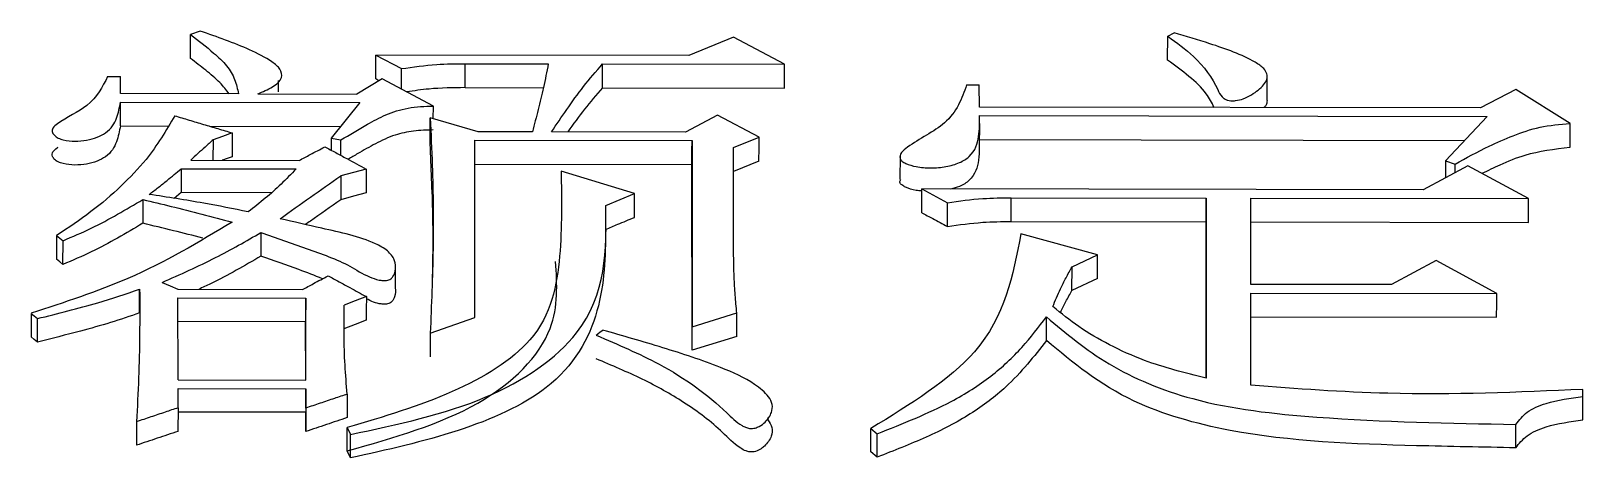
# Model space of a CAD drawing. Header units: millimetres. Extents: x 2104 to 4053, y 855 to 2233.
# Drawn here: x 2517.72 to 2522.97, y 2093.33 to 2094.77 of the extents above; entities that cross this region are included whole.
import ezdxf

# ---------------------------------------------------------------- set-up
doc = ezdxf.new("R2010")
doc.units = ezdxf.units.MM

msp = doc.modelspace()

# ---------------------------------------------------------------- linework, layer by layer
at = {"color": 7, "linetype": 'Continuous', "lineweight": 25}
for p, q in [((2518.2557, 2094.6808), (2518.2559, 2094.762)), ((2518.2883, 2094.7734), (2518.2559, 2094.762)), ((2520.0948, 2094.7529), (2519.9434, 2094.6902)), ((2520.2679, 2094.6609), (2520.0948, 2094.7529)), ((2521.566, 2094.7559), (2521.5876, 2094.7673)), ((2518.8831, 2094.6111), (2518.8833, 2094.6922)), ((2518.8833, 2094.6922), (2518.9699, 2094.6461)), ((2519.9434, 2094.6902), (2518.8833, 2094.6922)), ((2518.5541, 2094.6477), (2518.5542, 2094.6491)), ((2518.9697, 2094.5773), (2518.9699, 2094.6461)), ((2519.186, 2094.5819), (2519.1862, 2094.6629)), ((2519.1862, 2094.6629), (2519.4675, 2094.6624)), ((2519.6511, 2094.581), (2519.6514, 2094.6621)), ((2519.6514, 2094.6621), (2520.2679, 2094.6609)), ((2517.9747, 2094.6193), (2518.018, 2094.6192)), ((2518.018, 2094.5617), (2518.018, 2094.6192)), ((2518.5539, 2094.568), (2518.554, 2094.6063)), ((2518.905, 2094.6118), (2518.8185, 2094.5602)), ((2518.894, 2094.6053), (2518.8831, 2094.6111)), ((2519.0781, 2094.5195), (2518.905, 2094.6118)), ((2519.186, 2094.5819), (2519.4511, 2094.5814)), ((2519.6511, 2094.581), (2520.2677, 2094.5799)), ((2520.8846, 2094.5909), (2520.9278, 2094.5908)), ((2520.9279, 2094.516), (2520.9278, 2094.5908)), ((2521.903, 2094.5381), (2521.9032, 2094.6199)), ((2522.7451, 2094.576), (2522.6262, 2094.5129)), ((2522.9291, 2094.4604), (2522.7451, 2094.576)), ((2518.0178, 2094.4521), (2518.018, 2094.5329)), ((2518.4182, 2094.561), (2518.018, 2094.5617)), ((2518.018, 2094.5329), (2518.8293, 2094.5314)), ((2518.4831, 2094.5608), (2518.8185, 2094.5602)), ((2518.8293, 2094.5314), (2518.732, 2094.4105)), ((2519.078, 2094.4761), (2519.0781, 2094.5194)), ((2522.6262, 2094.5129), (2520.9279, 2094.516)), ((2519.2296, 2094.4327), (2519.0673, 2094.4791)), ((2520.0409, 2094.4889), (2519.9327, 2094.4314)), ((2520.1815, 2094.4136), (2520.0409, 2094.4889)), ((2520.9279, 2094.4872), (2522.6478, 2094.484)), ((2522.6478, 2094.484), (2522.5073, 2094.3341)), ((2518.0178, 2094.4521), (2518.179, 2094.4518)), ((2518.3193, 2094.4515), (2518.7644, 2094.4507)), ((2518.732, 2094.4105), (2518.7319, 2094.3701)), ((2518.732, 2094.4105), (2518.7645, 2094.4046)), ((2519.4135, 2094.4323), (2519.2296, 2094.4327)), ((2519.9327, 2094.4314), (2519.4784, 2094.4322)), ((2520.095, 2094.379), (2520.1815, 2094.4136)), ((2520.9288, 2094.3796), (2520.9291, 2094.4604)), ((2522.9289, 2094.3796), (2522.9291, 2094.4604)), ((2518.3318, 2094.4054), (2518.3316, 2094.336)), ((2518.7643, 2094.3527), (2518.7645, 2094.4046)), ((2519.0737, 2094.2216), (2519.0671, 2094.3983)), ((2519.2188, 2094.4038), (2519.9544, 2094.4024)), ((2519.2191, 2093.8031), (2519.2188, 2094.4038)), ((2519.9544, 2094.4024), (2519.9547, 2093.7723)), ((2520.0952, 2094.0243), (2520.095, 2094.379)), ((2520.9289, 2094.4064), (2522.5722, 2094.4033)), ((2518.2237, 2094.3072), (2518.6131, 2094.3065)), ((2518.2561, 2094.3361), (2518.6239, 2094.3354)), ((2519.2186, 2094.3231), (2519.9541, 2094.3217)), ((2519.9544, 2093.6924), (2519.9541, 2094.3217)), ((2520.1813, 2094.3328), (2520.0948, 2094.2983)), ((2520.6591, 2094.352), (2520.6589, 2094.2713)), ((2522.583, 2094.3165), (2522.4316, 2094.2356)), ((2522.5073, 2094.3341), (2522.5071, 2094.276)), ((2522.5073, 2094.3341), (2522.5397, 2094.3224)), ((2522.7886, 2094.2059), (2522.583, 2094.3165)), ((2518.7645, 2094.283), (2518.7643, 2094.2025)), ((2519.7598, 2094.2231), (2519.5109, 2094.299)), ((2518.0939, 2094.2029), (2518.0937, 2094.1225)), ((2518.2234, 2094.2266), (2518.1997, 2094.2068)), ((2518.5297, 2094.2261), (2518.2234, 2094.2266)), ((2519.6624, 2094.1826), (2519.7598, 2094.2231)), ((2520.733, 2094.1582), (2520.7333, 2094.2387)), ((2520.7333, 2094.2387), (2520.8199, 2094.1921)), ((2522.4316, 2094.2356), (2520.7333, 2094.2387)), ((2521.0359, 2094.1287), (2521.0362, 2094.2091)), ((2521.0362, 2094.2091), (2521.696, 2094.2079)), ((2521.696, 2094.2079), (2521.6963, 2093.5979)), ((2521.8475, 2094.2076), (2522.7886, 2094.2059)), ((2521.8476, 2093.9157), (2521.8475, 2094.2076)), ((2519.6622, 2094.1022), (2519.6624, 2094.1826)), ((2520.8196, 2094.1116), (2520.8199, 2094.1921)), ((2521.0359, 2094.1287), (2521.6958, 2094.1274)), ((2521.696, 2093.598), (2521.6958, 2094.1274)), ((2521.8472, 2094.1272), (2522.7883, 2094.1254)), ((2517.8019, 2094.0811), (2517.8016, 2094.0008)), ((2517.8233, 2093.9833), (2517.8235, 2094.0636)), ((2521.3283, 2094.0162), (2521.0687, 2094.0868)), ((2521.2418, 2093.9754), (2521.3283, 2094.0162)), ((2522.475, 2093.9965), (2522.3236, 2093.9148)), ((2522.6806, 2093.8848), (2522.475, 2093.9965)), ((2518.9496, 2093.9035), (2518.9498, 2093.9845)), ((2521.2416, 2093.8952), (2521.2418, 2093.9754)), ((2518.083, 2093.8191), (2518.0832, 2093.8992)), ((2518.213, 2093.899), (2518.6349, 2093.8982)), ((2521.3281, 2093.936), (2521.2416, 2093.8952)), ((2522.3236, 2093.9148), (2521.8476, 2093.9157)), ((2521.8476, 2093.8864), (2522.6806, 2093.8848)), ((2521.8478, 2093.5739), (2521.8476, 2093.8864)), ((2518.213, 2093.8696), (2518.6457, 2093.8688)), ((2518.2132, 2093.5925), (2518.213, 2093.8696)), ((2518.6457, 2093.8688), (2518.6455, 2093.7888)), ((2518.6458, 2093.5917), (2518.6457, 2093.8688)), ((2517.7154, 2093.8176), (2517.7152, 2093.7377)), ((2517.7369, 2093.72), (2517.7371, 2093.7999)), ((2518.6455, 2093.7888), (2518.2128, 2093.7896)), ((2518.6456, 2093.5917), (2518.6455, 2093.7888)), ((2519.0677, 2093.7504), (2519.2191, 2093.8031)), ((2519.9547, 2093.7723), (2520.1061, 2093.8191)), ((2521.1552, 2093.7255), (2521.1554, 2093.8054)), ((2521.8474, 2093.8063), (2522.6803, 2093.8048)), ((2519.9544, 2093.6924), (2519.9547, 2093.7723)), ((2520.1058, 2093.7391), (2519.9544, 2093.6924)), ((2518.2132, 2093.5925), (2518.6458, 2093.5917)), ((2518.2132, 2093.5629), (2518.6459, 2093.5621)), ((2518.2132, 2093.4977), (2518.2132, 2093.5629)), ((2518.6459, 2093.5621), (2518.6456, 2093.4825)), ((2518.6459, 2093.4969), (2518.6459, 2093.5621)), ((2518.7865, 2093.544), (2518.7862, 2093.4645)), ((2520.2123, 2093.536), (2520.2123, 2093.5369)), ((2522.9725, 2093.4567), (2522.9728, 2093.5363)), ((2522.9728, 2093.5363), (2522.9728, 2093.56)), ((2518.2132, 2093.4977), (2518.2129, 2093.4181)), ((2518.6456, 2093.4825), (2518.2132, 2093.4833)), ((2518.6456, 2093.4173), (2518.6456, 2093.4825)), ((2520.2121, 2093.4564), (2520.2121, 2093.465)), ((2518.7865, 2093.4312), (2518.7974, 2093.4074)), ((2520.5603, 2093.3485), (2520.5605, 2093.428)), ((2520.5606, 2093.428), (2520.5822, 2093.4101)), ((2518.7971, 2093.328), (2518.7863, 2093.3518)), ((2520.582, 2093.3307), (2520.5603, 2093.3485))]:
    msp.add_line(p, q, dxfattribs=at)
at = {"color": 7, "linetype": 'Continuous', "lineweight": 25, "flags": 128}
for points in [[(2521.5657, 2094.6747), (2521.5658, 2094.7031), (2521.5659, 2094.7295), (2521.566, 2094.7559)], [(2520.2677, 2094.5799), (2520.2678, 2094.6253), (2520.2679, 2094.6609)], [(2519.0671, 2094.3983), (2519.0672, 2094.4436), (2519.0673, 2094.4791)], [(2518.3967, 2094.4284), (2518.3642, 2094.4169), (2518.3318, 2094.4054)], [(2518.3967, 2094.4284), (2518.3965, 2094.3832), (2518.3964, 2094.3477)], [(2520.1813, 2094.3328), (2520.1814, 2094.378), (2520.1815, 2094.4136)], [(2519.9541, 2094.3217), (2519.9543, 2094.3669), (2519.9544, 2094.4024)], [(2518.2237, 2094.3072), (2518.2235, 2094.2621), (2518.2234, 2094.2266)], [(2518.3964, 2094.3477), (2518.3802, 2094.3419), (2518.364, 2094.3362), (2518.3632, 2094.3359)], [(2518.8511, 2094.3061), (2518.8078, 2094.2945), (2518.7645, 2094.283)], [(2518.8511, 2094.3061), (2518.8509, 2094.2609), (2518.8508, 2094.2255)], [(2522.5396, 2094.2933), (2522.5397, 2094.2974), (2522.5397, 2094.3224)], [(2518.8508, 2094.2255), (2518.8292, 2094.2197), (2518.8075, 2094.214), (2518.7643, 2094.2025)], [(2519.7595, 2094.1426), (2519.7596, 2094.1877), (2519.7598, 2094.2231)], [(2521.6958, 2094.1274), (2521.6959, 2094.1725), (2521.696, 2094.2079)], [(2522.7883, 2094.1254), (2522.7885, 2094.1705), (2522.7886, 2094.2059)], [(2517.8019, 2094.0811), (2517.8127, 2094.0724), (2517.8235, 2094.0636)], [(2518.4942, 2094.0915), (2518.4941, 2094.0558), (2518.4941, 2094.0335), (2518.494, 2094.0112)], [(2517.8233, 2093.9833), (2517.8125, 2093.9921), (2517.8016, 2094.0008)], [(2521.3281, 2093.936), (2521.3282, 2093.9809), (2521.3283, 2094.0162)], [(2518.1589, 2093.9225), (2518.186, 2093.9107), (2518.213, 2093.899)], [(2522.6803, 2093.8048), (2522.6805, 2093.8496), (2522.6806, 2093.8848)], [(2518.8513, 2093.8743), (2518.8134, 2093.8597), (2518.7756, 2093.8451)], [(2518.8513, 2093.8743), (2518.8511, 2093.8295), (2518.851, 2093.7943)], [(2517.7155, 2093.8176), (2517.7263, 2093.8088), (2517.7371, 2093.7999)], [(2518.851, 2093.7943), (2518.8132, 2093.7797), (2518.7753, 2093.7651)], [(2520.1058, 2093.7391), (2520.106, 2093.7839), (2520.1061, 2093.8191)], [(2517.7369, 2093.72), (2517.726, 2093.7288), (2517.7152, 2093.7377)], [(2519.0677, 2093.7504), (2519.0675, 2093.7056), (2519.0674, 2093.6705)], [(2519.6301, 2093.7434), (2519.6356, 2093.7479), (2519.6437, 2093.7545), (2519.6518, 2093.761)], [(2518.6459, 2093.4969), (2518.6457, 2093.4523), (2518.6456, 2093.4173)], [(2518.0726, 2093.4504), (2518.0724, 2093.4059), (2518.0723, 2093.3709)], [(2518.7863, 2093.3518), (2518.7864, 2093.3841), (2518.7865, 2093.4077), (2518.7865, 2093.4312)], [(2522.7454, 2093.3623), (2522.7455, 2093.3846), (2522.7455, 2093.4068), (2522.7456, 2093.4418)], [(2518.7971, 2093.328), (2518.7972, 2093.3603), (2518.7973, 2093.3839), (2518.7974, 2093.4074)], [(2520.582, 2093.3307), (2520.5821, 2093.3596), (2520.5821, 2093.3849), (2520.5822, 2093.4101)]]:
    msp.add_lwpolyline(points, dxfattribs=at)
at = {"color": 7, "linetype": 'Continuous', "lineweight": 25}
for points, knots in [([(2518.2559, 2094.762), (2518.2824, 2094.7412), (2518.3259, 2094.7071), (2518.3805, 2094.6572), (2518.4074, 2094.6097), (2518.4146, 2094.5772), (2518.4182, 2094.561)], [0, 0, 0, 0, 0.34464, 0.565757, 0.783533, 1, 1, 1, 1]), ([(2518.4831, 2094.5608), (2518.5005, 2094.5681), (2518.5346, 2094.5822), (2518.5691, 2094.6123), (2518.5619, 2094.6455), (2518.5214, 2094.6776), (2518.4326, 2094.7233), (2518.3457, 2094.7535), (2518.2883, 2094.7734)], [0, 0, 0, 0, 0.121784, 0.238894, 0.329995, 0.425945, 0.621085, 1, 1, 1, 1]), ([(2521.566, 2094.7559), (2521.5966, 2094.7338), (2521.6714, 2094.68), (2521.7221, 2094.6067), (2521.7447, 2094.555), (2521.7587, 2094.5433), (2521.7691, 2094.5388), (2521.7816, 2094.5369), (2521.7999, 2094.5379), (2521.8252, 2094.5439), (2521.8594, 2094.5617), (2521.8863, 2094.5845), (2521.9043, 2094.6095), (2521.9034, 2094.6289), (2521.8908, 2094.6497), (2521.831, 2094.689), (2521.7243, 2094.727), (2521.6281, 2094.7554), (2521.5876, 2094.7673)], [0, 0, 0, 0, 0.137525, 0.335447, 0.378025, 0.3933, 0.403602, 0.413937, 0.429101, 0.455132, 0.490172, 0.557555, 0.588524, 0.619673, 0.649408, 0.693614, 0.870956, 1, 1, 1, 1]), ([(2518.3862, 2094.561), (2518.3765, 2094.5738), (2518.3551, 2094.602), (2518.307, 2094.6406), (2518.2728, 2094.6674), (2518.2557, 2094.6808)], [0, 0, 0, 0, 0.293977, 0.646298, 1, 1, 1, 1]), ([(2521.723, 2094.5146), (2521.7153, 2094.5304), (2521.6969, 2094.5681), (2521.6387, 2094.621), (2521.5902, 2094.6567), (2521.5657, 2094.6747)], [0, 0, 0, 0, 0.263498, 0.628443, 1, 1, 1, 1]), ([(2518.9699, 2094.6461), (2519.0096, 2094.6518), (2519.0808, 2094.6618), (2519.1539, 2094.6626), (2519.1862, 2094.6629)], [0, 0, 0, 0, 0.558835, 1, 1, 1, 1]), ([(2519.4675, 2094.6624), (2519.4623, 2094.6357), (2519.4523, 2094.584), (2519.4337, 2094.5073), (2519.4202, 2094.4573), (2519.4135, 2094.4323)], [0, 0, 0, 0, 0.347753, 0.673826, 1, 1, 1, 1]), ([(2519.4784, 2094.4322), (2519.4955, 2094.4573), (2519.5305, 2094.5089), (2519.5856, 2094.5862), (2519.6294, 2094.6368), (2519.6514, 2094.6621)], [0, 0, 0, 0, 0.32194, 0.6606, 1, 1, 1, 1]), ([(2517.9747, 2094.6193), (2517.957, 2094.5844), (2517.9249, 2094.5213), (2517.8284, 2094.4782), (2517.7869, 2094.4461), (2517.7862, 2094.4308), (2517.7945, 2094.4192), (2517.8071, 2094.4105), (2517.8303, 2094.4028), (2517.8639, 2094.3993), (2517.9039, 2094.4026), (2517.9397, 2094.4127), (2517.983, 2094.4353), (2518.0083, 2094.4789), (2518.0148, 2094.515), (2518.018, 2094.5329)], [0, 0, 0, 0, 0.230991, 0.417984, 0.453958, 0.487906, 0.511162, 0.535138, 0.560231, 0.612084, 0.662769, 0.713245, 0.762331, 0.881446, 1, 1, 1, 1]), ([(2519.186, 2094.5819), (2519.1449, 2094.5814), (2519.0779, 2094.5805), (2519.0131, 2094.5711), (2518.9881, 2094.5675)], [0, 0, 0, 0, 0.614176, 1, 1, 1, 1]), ([(2519.6511, 2094.581), (2519.6303, 2094.5573), (2519.5877, 2094.5087), (2519.5521, 2094.458), (2519.5339, 2094.4321)], [0, 0, 0, 0, 0.487895, 1, 1, 1, 1]), ([(2520.8846, 2094.5909), (2520.8682, 2094.545), (2520.8384, 2094.4619), (2520.7138, 2094.4041), (2520.6625, 2094.3633), (2520.6555, 2094.3451), (2520.6652, 2094.3322), (2520.6834, 2094.3219), (2520.7165, 2094.3122), (2520.7643, 2094.3085), (2520.8151, 2094.3134), (2520.8618, 2094.3258), (2520.9119, 2094.3588), (2520.9294, 2094.4172), (2520.9284, 2094.4639), (2520.9279, 2094.4872)], [0, 0, 0, 0, 0.230342, 0.416703, 0.453391, 0.48758, 0.504129, 0.522219, 0.561724, 0.611998, 0.663323, 0.713955, 0.762021, 0.881086, 1, 1, 1, 1]), ([(2518.7645, 2094.4046), (2518.7944, 2094.4225), (2518.8437, 2094.4519), (2518.9157, 2094.4912), (2518.9914, 2094.5164), (2519.049, 2094.5184), (2519.0781, 2094.5194)], [0, 0, 0, 0, 0.334385, 0.5522024, 0.7732715, 1, 1, 1, 1]), ([(2521.9025, 2094.5385), (2521.9024, 2094.5326), (2521.9021, 2094.5238), (2521.8942, 2094.5166), (2521.8916, 2094.5142)], [0, 0, 0, 0, 0.677229, 1, 1, 1, 1]), ([(2518.2019, 2094.4865), (2518.1725, 2094.4366), (2518.1238, 2094.354), (2518.0216, 2094.2469), (2517.9206, 2094.1604), (2517.8416, 2094.1076), (2517.8019, 2094.0811)], [0, 0, 0, 0, 0.335399, 0.554927, 0.776461, 1, 1, 1, 1]), ([(2518.2019, 2094.4865), (2518.2182, 2094.4817), (2518.2506, 2094.472), (2518.2993, 2094.4575), (2518.348, 2094.4429), (2518.3804, 2094.4333), (2518.3967, 2094.4284)], [0, 0, 0, 0, 0.25, 0.5, 0.75, 1, 1, 1, 1]), ([(2519.0673, 2094.4791), (2519.0699, 2094.4256), (2519.0772, 2094.2785), (2519.0793, 2094.036), (2519.0716, 2093.8456), (2519.0677, 2093.7504)], [0, 0, 0, 0, 0.2224698, 0.6110883, 1, 1, 1, 1]), ([(2518.0178, 2094.4521), (2518.0146, 2094.4341), (2518.0081, 2094.3981), (2517.9827, 2094.3545), (2517.9394, 2094.3319), (2517.9037, 2094.3219), (2517.8637, 2094.3186), (2517.8301, 2094.3221), (2517.8068, 2094.3298), (2517.7943, 2094.3384), (2517.786, 2094.3501), (2517.7867, 2094.3653), (2517.7989, 2094.3748), (2517.8058, 2094.3796), (2517.8066, 2094.3801)], [0, 0, 0, 0, 0.201848, 0.404686, 0.488317, 0.574344, 0.660748, 0.749139, 0.791902, 0.832744, 0.872347, 0.930144, 0.991413, 1, 1, 1, 1]), ([(2519.0779, 2094.4386), (2519.0555, 2094.4379), (2519.0111, 2094.4365), (2518.9417, 2094.4219), (2518.882, 2094.3921), (2518.8304, 2094.3637), (2518.8004, 2094.3456), (2518.7896, 2094.3391)], [0, 0, 0, 0, 0.1937884, 0.3850795, 0.6268549, 0.866137, 1, 1, 1, 1]), ([(2522.5397, 2094.3224), (2522.5773, 2094.3435), (2522.6394, 2094.3784), (2522.736, 2094.4199), (2522.8256, 2094.4514), (2522.8944, 2094.4574), (2522.9291, 2094.4604)], [0, 0, 0, 0, 0.334836, 0.553745, 0.775373, 1, 1, 1, 1]), ([(2518.3318, 2094.4054), (2518.3228, 2094.3972), (2518.3056, 2094.3815), (2518.2804, 2094.3584), (2518.2642, 2094.3436), (2518.2561, 2094.3361)], [0, 0, 0, 0, 0.357705, 0.678852, 1, 1, 1, 1]), ([(2518.6239, 2094.3354), (2518.6362, 2094.342), (2518.6568, 2094.353), (2518.6857, 2094.3684), (2518.7022, 2094.3772), (2518.7104, 2094.3816)], [0, 0, 0, 0, 0.428365, 0.714182, 1, 1, 1, 1]), ([(2518.7104, 2094.3816), (2518.7228, 2094.375), (2518.7475, 2094.3617), (2518.7944, 2094.3365), (2518.8289, 2094.318), (2518.8511, 2094.3061)], [0, 0, 0, 0, 0.263606, 0.527213, 1, 1, 1, 1]), ([(2520.9267, 2094.3797), (2520.9269, 2094.3652), (2520.9273, 2094.3273), (2520.9111, 2094.2786), (2520.866, 2094.2471), (2520.8405, 2094.2411), (2520.83, 2094.2386)], [0, 0, 0, 0, 0.26865, 0.702512, 0.877748, 1, 1, 1, 1]), ([(2522.9288, 2094.3796), (2522.8763, 2094.3728), (2522.7902, 2094.3617), (2522.6965, 2094.3231), (2522.6506, 2094.3006), (2522.6307, 2094.2908)], [0, 0, 0, 0, 0.470332, 0.771029, 1, 1, 1, 1]), ([(2518.1155, 2094.2203), (2518.1258, 2094.2282), (2518.1463, 2094.2439), (2518.1827, 2094.2727), (2518.208, 2094.294), (2518.2237, 2094.3072)], [0, 0, 0, 0, 0.275387, 0.550784, 1, 1, 1, 1]), ([(2518.6131, 2094.3065), (2518.5964, 2094.2892), (2518.5639, 2094.2554), (2518.5097, 2094.207), (2518.4705, 2094.1767), (2518.4509, 2094.1615)], [0, 0, 0, 0, 0.343045, 0.670986, 1, 1, 1, 1]), ([(2518.5591, 2094.1381), (2518.5933, 2094.1623), (2518.6618, 2094.2107), (2518.7303, 2094.2589), (2518.7645, 2094.283)], [0, 0, 0, 0, 0.499922, 1, 1, 1, 1]), ([(2519.5109, 2094.299), (2519.5125, 2094.204), (2519.5158, 2094.0142), (2519.464, 2093.7316), (2519.1488, 2093.5381), (2518.9089, 2093.4673), (2518.7865, 2093.4312)], [0, 0, 0, 0, 0.273656, 0.5467643, 0.7688728, 1, 1, 1, 1]), ([(2520.7333, 2094.232), (2520.7266, 2094.2324), (2520.7067, 2094.2335), (2520.683, 2094.2414), (2520.6652, 2094.2515), (2520.6567, 2094.2613), (2520.6599, 2094.2679), (2520.6614, 2094.2713)], [0, 0, 0, 0, 0.178857, 0.534546, 0.69736, 0.846239, 1, 1, 1, 1]), ([(2517.8235, 2094.0636), (2517.8559, 2094.0773), (2517.9208, 2094.1047), (2518.0092, 2094.1527), (2518.0657, 2094.1862), (2518.0939, 2094.2029)], [0, 0, 0, 0, 0.332402, 0.665753, 1, 1, 1, 1]), ([(2518.0939, 2094.2029), (2518.1259, 2094.1953), (2518.1927, 2094.1794), (2518.2937, 2094.154), (2518.3624, 2094.1358), (2518.3968, 2094.1267)], [0, 0, 0, 0, 0.314066, 0.657008, 1, 1, 1, 1]), ([(2518.4509, 2094.1615), (2518.4008, 2094.1715), (2518.2902, 2094.1936), (2518.1773, 2094.2109), (2518.1155, 2094.2203)], [0, 0, 0, 0, 0.4532284, 1, 1, 1, 1]), ([(2518.7643, 2094.2025), (2518.73, 2094.1784), (2518.6902, 2094.1504), (2518.6504, 2094.1223), (2518.6448, 2094.1183)], [0, 0, 0, 0, 0.859803, 1, 1, 1, 1]), ([(2519.0738, 2094.2244), (2519.075, 2094.1724), (2519.0768, 2094.0943), (2519.0754, 2093.9805), (2519.0743, 2093.9345), (2519.0736, 2093.9104), (2519.0736, 2093.9097), (2519.0736, 2093.9093)], [0, 0, 0, 0, 0.522325, 0.784803, 0.910335, 0.95162, 1, 1, 1, 1]), ([(2520.8199, 2094.1921), (2520.8596, 2094.1978), (2520.9308, 2094.208), (2521.0039, 2094.2088), (2521.0362, 2094.2091)], [0, 0, 0, 0, 0.5588348, 1, 1, 1, 1]), ([(2518.7974, 2093.4074), (2518.9567, 2093.4414), (2519.2671, 2093.5075), (2519.6669, 2093.784), (2519.6641, 2094.0324), (2519.6624, 2094.1826)], [0, 0, 0, 0, 0.294377, 0.573566, 1, 1, 1, 1]), ([(2520.733, 2094.1582), (2520.7454, 2094.1516), (2520.766, 2094.1405), (2520.7949, 2094.125), (2520.8114, 2094.1161), (2520.8196, 2094.1116)], [0, 0, 0, 0, 0.428611, 0.714305, 1, 1, 1, 1]), ([(2518.3968, 2094.1267), (2518.2839, 2094.059), (2518.0807, 2093.937), (2517.8279, 2093.8544), (2517.7155, 2093.8177)], [0, 0, 0, 0, 0.555355, 1, 1, 1, 1]), ([(2518.0937, 2094.1225), (2518.0654, 2094.1056), (2518.0092, 2094.0722), (2517.9206, 2094.0244), (2517.8558, 2093.997), (2517.8233, 2093.9833)], [0, 0, 0, 0, 0.335293, 0.666612, 1, 1, 1, 1]), ([(2518.2967, 2094.0726), (2518.2637, 2094.081), (2518.1964, 2094.098), (2518.1284, 2094.1142), (2518.0937, 2094.1225)], [0, 0, 0, 0, 0.488807, 1, 1, 1, 1]), ([(2518.4942, 2094.0915), (2518.5451, 2094.0734), (2518.647, 2094.0372), (2518.7774, 2093.9922), (2518.8454, 2093.946), (2518.8864, 2093.9316), (2518.9069, 2093.9284), (2518.9184, 2093.9284), (2518.9277, 2093.9307), (2518.9355, 2093.9351), (2518.9445, 2093.9449), (2518.9519, 2093.9667), (2518.9502, 2093.9974), (2518.9251, 2094.0305), (2518.8471, 2094.0743), (2518.7148, 2094.1016), (2518.6058, 2094.1271), (2518.5591, 2094.1381)], [0, 0, 0, 0, 0.161579, 0.323324, 0.40434, 0.438668, 0.45011, 0.461656, 0.469309, 0.476933, 0.490584, 0.519382, 0.576919, 0.627894, 0.680324, 0.863019, 1, 1, 1, 1]), ([(2519.6622, 2094.1022), (2519.6605, 2094.0103), (2519.6571, 2093.8262), (2519.5128, 2093.5629), (2519.1646, 2093.4093), (2518.9209, 2093.3554), (2518.7971, 2093.328)], [0, 0, 0, 0, 0.271412, 0.543735, 0.768302, 1, 1, 1, 1]), ([(2519.6622, 2094.1022), (2519.6758, 2094.1078), (2519.6988, 2094.1174), (2519.7313, 2094.1309), (2519.7501, 2094.1387), (2519.7595, 2094.1426)], [0, 0, 0, 0, 0.4201359, 0.7100675, 1, 1, 1, 1]), ([(2520.8196, 2094.1116), (2520.8594, 2094.1173), (2520.9305, 2094.1275), (2521.0037, 2094.1283), (2521.0359, 2094.1287)], [0, 0, 0, 0, 0.558823, 1, 1, 1, 1]), ([(2518.1589, 2093.9225), (2518.1897, 2093.936), (2518.2512, 2093.9631), (2518.3661, 2094.0175), (2518.4438, 2094.0624), (2518.4942, 2094.0915)], [0, 0, 0, 0, 0.260626, 0.5213, 1, 1, 1, 1]), ([(2521.0687, 2094.0868), (2521.0416, 2093.9465), (2520.9927, 2093.6925), (2520.6943, 2093.5098), (2520.5605, 2093.428)], [0, 0, 0, 0, 0.551895, 1, 1, 1, 1]), ([(2518.494, 2094.0112), (2518.4387, 2093.979), (2518.3712, 2093.9396), (2518.2966, 2093.9051), (2518.2831, 2093.8988)], [0, 0, 0, 0, 0.818646, 1, 1, 1, 1]), ([(2518.7025, 2093.9347), (2518.6762, 2093.9453), (2518.6083, 2093.9724), (2518.5374, 2093.9965), (2518.494, 2094.0112)], [0, 0, 0, 0, 0.38851, 1, 1, 1, 1]), ([(2518.7863, 2093.3518), (2518.9446, 2093.3969), (2519.2517, 2093.4844), (2519.5081, 2093.7429), (2519.4971, 2093.9166), (2519.4923, 2093.9926)], [0, 0, 0, 0, 0.374122, 0.725878, 1, 1, 1, 1]), ([(2520.1061, 2093.8191), (2520.1042, 2093.8393), (2520.1005, 2093.8796), (2520.0965, 2093.9481), (2520.0957, 2093.9962), (2520.0952, 2094.0243)], [0, 0, 0, 0, 0.294545, 0.589103, 1, 1, 1, 1]), ([(2518.6349, 2093.8982), (2518.6473, 2093.9048), (2518.6679, 2093.916), (2518.6967, 2093.9316), (2518.7132, 2093.9405), (2518.7214, 2093.9449)], [0, 0, 0, 0, 0.428365, 0.714182, 1, 1, 1, 1]), ([(2518.7214, 2093.9449), (2518.7338, 2093.9382), (2518.7585, 2093.9248), (2518.8018, 2093.9012), (2518.8327, 2093.8844), (2518.8513, 2093.8743)], [0, 0, 0, 0, 0.285574, 0.571147, 1, 1, 1, 1]), ([(2521.177, 2093.8406), (2521.185, 2093.8606), (2521.198, 2093.8934), (2521.2214, 2093.938), (2521.235, 2093.9629), (2521.2418, 2093.9754)], [0, 0, 0, 0, 0.438753, 0.719321, 1, 1, 1, 1]), ([(2517.7371, 2093.7999), (2517.7715, 2093.8085), (2517.8402, 2093.8256), (2517.9571, 2093.857), (2518.0364, 2093.8836), (2518.0832, 2093.8992)], [0, 0, 0, 0, 0.290709, 0.581454, 1, 1, 1, 1]), ([(2518.0832, 2093.8992), (2518.0834, 2093.8483), (2518.0837, 2093.7484), (2518.0803, 2093.5988), (2518.0752, 2093.4999), (2518.0726, 2093.4504)], [0, 0, 0, 0, 0.341807, 0.670864, 1, 1, 1, 1]), ([(2518.9493, 2093.9039), (2518.9496, 2093.8939), (2518.9501, 2093.878), (2518.9413, 2093.8602), (2518.9312, 2093.8524), (2518.9234, 2093.8493), (2518.9133, 2093.8481), (2518.8967, 2093.8494), (2518.8738, 2093.8551), (2518.8591, 2093.863), (2518.8512, 2093.8672)], [0, 0, 0, 0, 0.277836, 0.443969, 0.50265, 0.549589, 0.596586, 0.672221, 0.825102, 1, 1, 1, 1]), ([(2521.2024, 2093.821), (2521.2086, 2093.8332), (2521.2211, 2093.8581), (2521.2347, 2093.8827), (2521.2416, 2093.8952)], [0, 0, 0, 0, 0.491704, 1, 1, 1, 1]), ([(2518.7865, 2093.544), (2518.7836, 2093.5769), (2518.7778, 2093.6436), (2518.7754, 2093.744), (2518.7755, 2093.8114), (2518.7756, 2093.8451)], [0, 0, 0, 0, 0.326156, 0.663016, 1, 1, 1, 1]), ([(2521.6963, 2093.5979), (2521.6248, 2093.6159), (2521.5076, 2093.6454), (2521.3677, 2093.7096), (2521.2625, 2093.7707), (2521.2054, 2093.8174), (2521.177, 2093.8406)], [0, 0, 0, 0, 0.34637, 0.567178, 0.784978, 1, 1, 1, 1]), ([(2518.083, 2093.8191), (2518.0503, 2093.808), (2517.985, 2093.7856), (2517.8688, 2093.7534), (2517.7855, 2093.7323), (2517.7369, 2093.72)], [0, 0, 0, 0, 0.29378, 0.587582, 1, 1, 1, 1]), ([(2520.5822, 2093.4101), (2520.6685, 2093.4442), (2520.8096, 2093.5), (2520.9711, 2093.6022), (2521.0752, 2093.7009), (2521.1288, 2093.7707), (2521.1554, 2093.8054)], [0, 0, 0, 0, 0.3473722, 0.5679297, 0.7850181, 1, 1, 1, 1]), ([(2521.1554, 2093.8054), (2521.2214, 2093.7498), (2521.354, 2093.6379), (2521.6684, 2093.5057), (2522.1525, 2093.452), (2522.521, 2093.4456), (2522.7456, 2093.4418)], [0, 0, 0, 0, 0.189312, 0.380663, 0.622563, 1, 1, 1, 1]), ([(2519.6301, 2093.7434), (2519.7031, 2093.7123), (2519.8733, 2093.6397), (2520.0276, 2093.5287), (2520.1055, 2093.4471), (2520.1356, 2093.4315), (2520.1477, 2093.4279), (2520.1594, 2093.4274), (2520.1709, 2093.4296), (2520.1867, 2093.4364), (2520.2081, 2093.4537), (2520.2252, 2093.4792), (2520.2286, 2093.5094), (2520.2107, 2093.5433), (2520.1557, 2093.5893), (2520.0322, 2093.6451), (2519.8558, 2093.7023), (2519.7199, 2093.7414), (2519.6517, 2093.761)], [0, 0, 0, 0, 0.1630543, 0.380104, 0.4338973, 0.4429513, 0.4520899, 0.4580082, 0.4639154, 0.4738499, 0.4929681, 0.5284012, 0.5556325, 0.5828568, 0.6338586, 0.7245, 0.8619389, 1, 1, 1, 1]), ([(2521.1551, 2093.7254), (2521.113, 2093.6718), (2521.0432, 2093.583), (2520.9007, 2093.4735), (2520.7494, 2093.3962), (2520.638, 2093.3526), (2520.582, 2093.3307)], [0, 0, 0, 0, 0.332711, 0.551426, 0.774321, 1, 1, 1, 1]), ([(2522.7454, 2093.3623), (2522.6334, 2093.3645), (2522.3093, 2093.3709), (2521.8594, 2093.387), (2521.4068, 2093.5159), (2521.2449, 2093.6508), (2521.1552, 2093.7255)], [0, 0, 0, 0, 0.188279, 0.544713, 0.7478, 1, 1, 1, 1]), ([(2520.2113, 2093.4567), (2520.217, 2093.4484), (2520.2291, 2093.4307), (2520.2248, 2093.3989), (2520.208, 2093.3746), (2520.1878, 2093.3582), (2520.1742, 2093.351), (2520.1601, 2093.348), (2520.1486, 2093.3483), (2520.134, 2093.3523), (2520.0984, 2093.3725), (2520.042, 2093.434), (2519.9349, 2093.515), (2519.7878, 2093.5969), (2519.6828, 2093.6412), (2519.6299, 2093.6635)], [0, 0, 0, 0, 0.0457974, 0.0978067, 0.1597806, 0.1795372, 0.2037891, 0.2147196, 0.2257381, 0.2389693, 0.2639379, 0.3761647, 0.5989325, 0.7979171, 1, 1, 1, 1]), ([(2522.9728, 2093.56), (2522.7523, 2093.5505), (2522.3763, 2093.5344), (2522.0024, 2093.5624), (2521.8478, 2093.5739)], [0, 0, 0, 0, 0.5864613, 1, 1, 1, 1]), ([(2518.7865, 2093.544), (2518.7719, 2093.5392), (2518.7412, 2093.5289), (2518.6944, 2093.5131), (2518.662, 2093.5023), (2518.6459, 2093.4969)], [0, 0, 0, 0, 0.310621, 0.65531, 1, 1, 1, 1]), ([(2522.7456, 2093.4418), (2522.7568, 2093.4562), (2522.7795, 2093.4856), (2522.8605, 2093.5213), (2522.9299, 2093.5306), (2522.9728, 2093.5363)], [0, 0, 0, 0, 0.268928, 0.5480456, 1, 1, 1, 1]), ([(2518.2132, 2093.4977), (2518.1986, 2093.4928), (2518.1679, 2093.4825), (2518.1211, 2093.4667), (2518.0887, 2093.4558), (2518.0726, 2093.4504)], [0, 0, 0, 0, 0.310621, 0.65531, 1, 1, 1, 1]), ([(2518.7862, 2093.4645), (2518.7628, 2093.4566), (2518.7159, 2093.4409), (2518.6691, 2093.4252), (2518.6456, 2093.4173)], [0, 0, 0, 0, 0.500001, 1, 1, 1, 1]), ([(2518.2129, 2093.4181), (2518.1895, 2093.4103), (2518.1426, 2093.3945), (2518.0958, 2093.3788), (2518.0723, 2093.3709)], [0, 0, 0, 0, 0.500001, 1, 1, 1, 1]), ([(2522.7454, 2093.3623), (2522.7565, 2093.3767), (2522.7792, 2093.4061), (2522.8603, 2093.4418), (2522.9296, 2093.451), (2522.9725, 2093.4567)], [0, 0, 0, 0, 0.268787, 0.547894, 1, 1, 1, 1])]:
    msp.add_open_spline(points, degree=3, knots=knots, dxfattribs=at)

doc.saveas('drawing.dxf')
